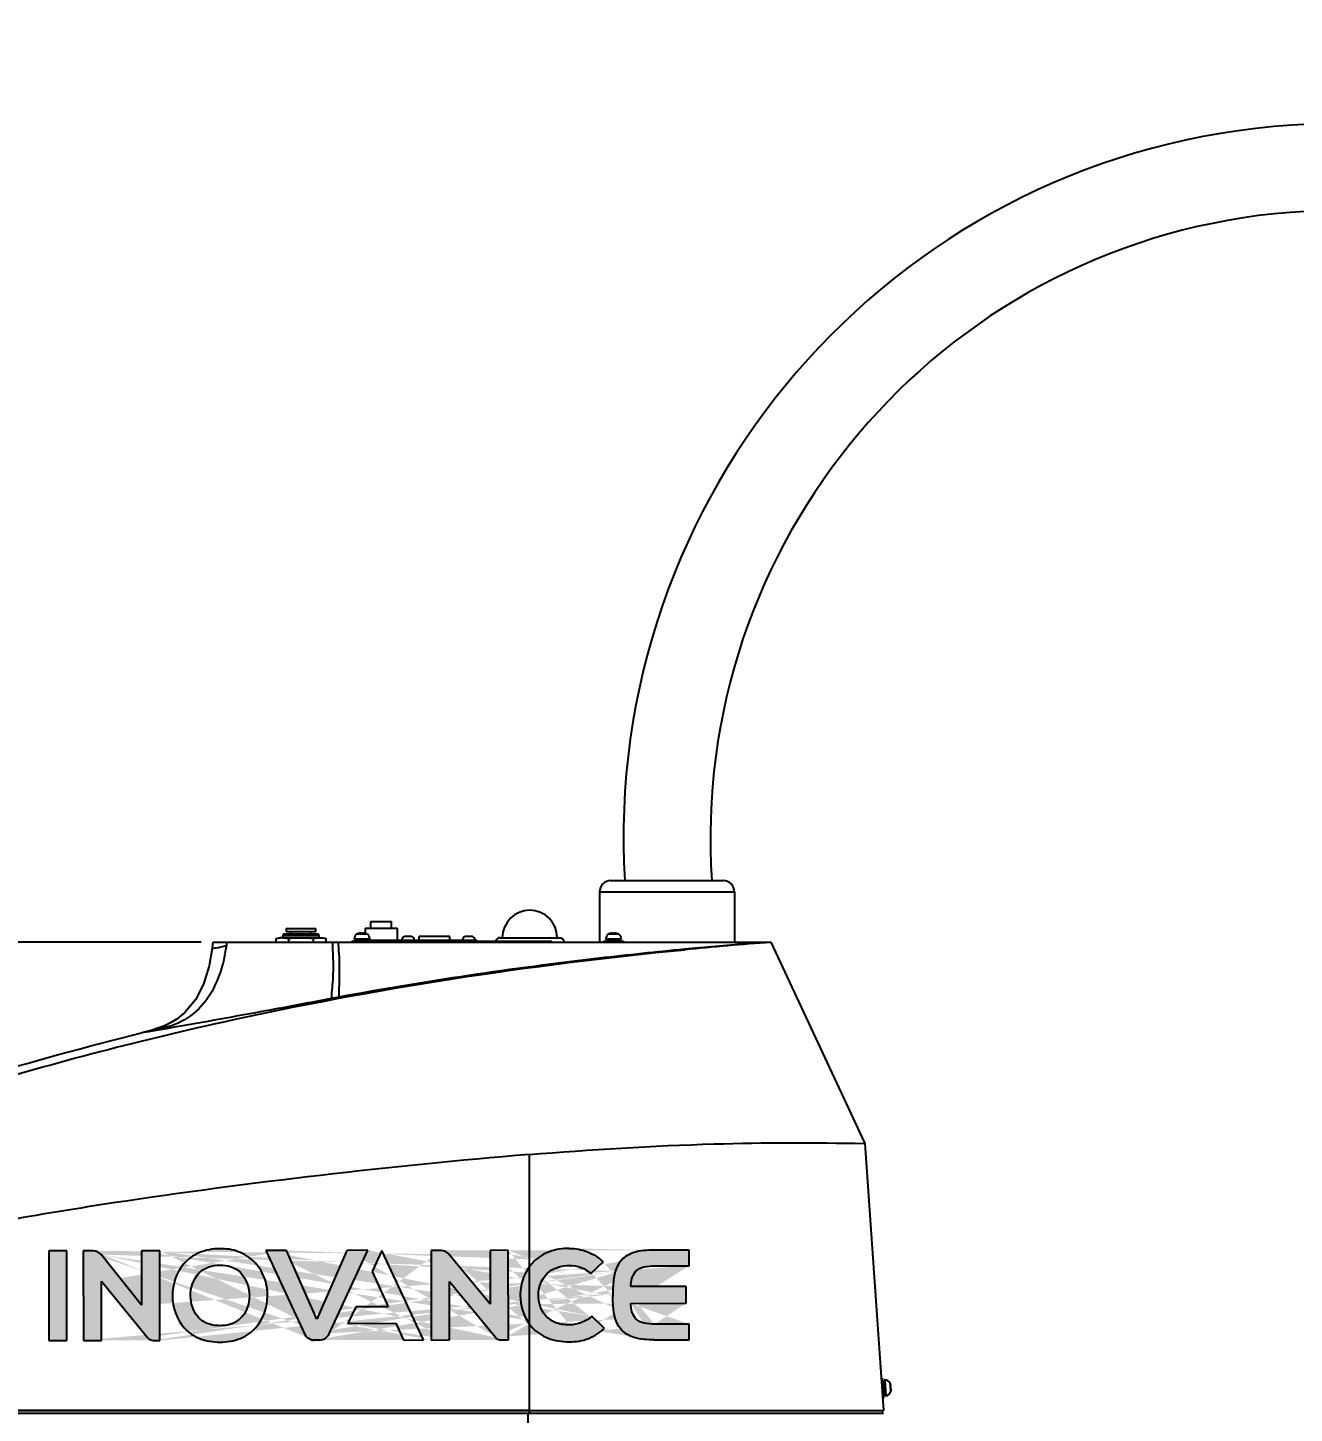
# Model space of a CAD drawing. Header units: millimetres. Extents: x 4086 to 8300, y 123 to 1549.
# Drawn here: x 6724.4 to 6890.5, y 1046.1 to 1227.9 of the extents above; entities that cross this region are included whole.
import ezdxf

# ---------------------------------------------------------------- set-up
doc = ezdxf.new("R2010")
doc.units = ezdxf.units.MM
doc.layers.add('轮廓实线层', color=7, linetype='Continuous', lineweight=30)
doc.styles.add('思源黑', font='SourceHanSansCN-Normal.ttf')
doc.dimstyles.new('尺寸标注_3_10比例', dxfattribs={"dimtxt": 7, "dimasz": 6, "dimexe": 2, "dimexo": 1.5, "dimgap": 1, "dimtad": 1, "dimdec": 1, "dimlfac": 3.333333, "dimdsep": 46, "dimtxsty": '思源黑', "dimcen": 0.09, "dimadec": 0, "dimazin": 0, "dimtp": 0.01, "dimtm": 0.01, "dimtfac": 1, "dimtdec": 1, "dimtofl": 0, "dimtmove": 0, "dimatfit": 3, "dimfxl": 0, "dimtolj": 1, "dimarcsym": 0})

# ---------------------------------------------------------------- blocks, each defined once
blk = doc.blocks.new('*D1620')
at = {"color": 0, "lineweight": -2}
for p, q in [((6747.18, 1107.91), (6617.99, 1107.91)), ((6619.99, 878.56), (6619.99, 1101.91)), ((6934.86, 872.56), (6617.99, 872.56))]:
    blk.add_line(p, q, dxfattribs=at)
at = {"color": 0}
for points in [[(6620.99, 1101.91), (6618.99, 1101.91), (6619.99, 1107.91)], [(6618.99, 878.56), (6620.99, 878.56), (6619.99, 872.56)]]:
    blk.add_solid(points, dxfattribs=at)
at = {"layer": 'Defpoints', "color": 0}
for p in [(6619.99, 1107.91), (6748.68, 1107.91), (6936.36, 872.56)]:
    blk.add_point(p, dxfattribs=at)
at = {"color": 0, "insert": (6615.37, 990.23), "char_height": 7, "attachment_point": 5, "rotation": 90, "style": '思源黑'}
blk.add_mtext('\\A1;784.5', dxfattribs=at)
blk = doc.blocks.new('*D1621')
at = {"color": 0, "lineweight": -2}
for p, q in [((6665.98, 1227.91), (6582.66, 1227.91)), ((6584.66, 878.56), (6584.66, 1221.91)), ((6934.86, 872.56), (6582.66, 872.56))]:
    blk.add_line(p, q, dxfattribs=at)
at = {"color": 0}
for points in [[(6585.66, 1221.91), (6583.66, 1221.91), (6584.66, 1227.91)], [(6583.66, 878.56), (6585.66, 878.56), (6584.66, 872.56)]]:
    blk.add_solid(points, dxfattribs=at)
at = {"layer": 'Defpoints', "color": 0}
for p in [(6584.66, 1227.91), (6667.48, 1227.91), (6936.36, 872.56)]:
    blk.add_point(p, dxfattribs=at)
at = {"color": 0, "insert": (6580.05, 1050.23), "char_height": 7, "attachment_point": 5, "rotation": 90, "style": '思源黑'}
blk.add_mtext('\\A1;\\A1;1181.5', dxfattribs=at)

msp = doc.modelspace()

# ---------------------------------------------------------------- hatches: boundary and pattern name
at = {"layer": '轮廓实线层'}
h = msp.add_hatch(color=256, dxfattribs=at)
h.dxf.hatch_style = 1
edge = h.paths.add_edge_path()
edge.add_spline(control_points=[(6749.639, 1055.447), (6750.543, 1055.448), (6752.302, 1055.716), (6753.787, 1056.737), (6754.336, 1057.353)], knot_values=[0, 0, 0, 0, 0.5227464, 1, 1, 1, 1], degree=3, periodic=0)
edge.add_spline(control_points=[(6754.336, 1057.353), (6755.296, 1058.481), (6755.874, 1060.047), (6755.858, 1061.528)], knot_values=[0, 0, 0, 0, 1, 1, 1, 1], degree=3, periodic=0)
edge.add_spline(control_points=[(6755.858, 1061.528), (6755.879, 1062.349), (6755.592, 1064.028), (6754.646, 1065.44), (6754.065, 1066.031)], knot_values=[0, 0, 0, 0, 0.4978738, 1, 1, 1, 1], degree=3, periodic=0)
edge.add_spline(control_points=[(6754.065, 1066.031), (6753.481, 1066.582), (6752.076, 1067.471), (6750.435, 1067.723), (6749.626, 1067.697)], knot_values=[0, 0, 0, 0, 0.4978692, 1, 1, 1, 1], degree=3, periodic=0)
edge.add_spline(control_points=[(6749.626, 1067.697), (6748.68, 1067.696), (6746.889, 1067.392), (6744.19, 1065.425), (6743.389, 1062.992), (6743.391, 1061.499)], knot_values=[0, 0, 0, 0, 0.291726, 0.5398032, 1, 1, 1, 1], degree=3, periodic=0)
edge.add_spline(control_points=[(6743.391, 1061.499), (6743.358, 1060.015), (6743.943, 1058.435), (6744.917, 1057.316)], knot_values=[0, 0, 0, 0, 1, 1, 1, 1], degree=3, periodic=0)
edge.add_spline(control_points=[(6744.917, 1057.316), (6745.472, 1056.707), (6746.971, 1055.703), (6748.731, 1055.446), (6749.639, 1055.447)], knot_values=[0, 0, 0, 0, 0.4757659, 1, 1, 1, 1], degree=3, periodic=0)
h.paths.add_polyline_path([(6727.164, 1067.425), (6727.176, 1055.671), (6729.541, 1055.639), (6729.541, 1067.428)])
edge = h.paths.add_edge_path()
edge.add_spline(control_points=[(6789.015, 1061.547), (6788.992, 1060.271), (6789.425, 1058.925), (6790.17, 1057.864)], knot_values=[0, 0, 0, 0, 1, 1, 1, 1], degree=3, periodic=0)
edge.add_spline(control_points=[(6795.453, 1055.496), (6794.506, 1055.495), (6792.689, 1055.744), (6791.123, 1056.757), (6790.553, 1057.376)], knot_values=[0, 0, 0, 0, 0.5292965, 1, 1, 1, 1], degree=3, periodic=0)
edge.add_spline(control_points=[(6800.06, 1057.246), (6799.452, 1056.675), (6797.995, 1055.752), (6796.294, 1055.477), (6795.453, 1055.496)], knot_values=[0, 0, 0, 0, 0.4979259, 1, 1, 1, 1], degree=3, periodic=0)
edge.add_line((6811.153, 1065.465), (6806.606, 1065.46))
edge.add_spline(control_points=[(6790.167, 1065.274), (6789.876, 1064.868), (6789.227, 1063.701), (6788.997, 1062.366), (6789.015, 1061.547)], knot_values=[0, 0, 0, 0, 0.3770076, 1, 1, 1, 1], degree=3, periodic=0)
edge.add_spline(control_points=[(6740.139, 1056.033), (6740.312, 1055.816), (6740.612, 1055.677), (6740.889, 1055.678)], knot_values=[0, 0, 0, 0, 1, 1, 1, 1], degree=3, periodic=0)
edge.add_spline(control_points=[(6806.606, 1065.46), (6805.744, 1065.459), (6804.712, 1065.337), (6804.133, 1064.697)], knot_values=[0, 0, 0, 0, 1, 1, 1, 1], degree=3, periodic=0)
edge.add_spline(control_points=[(6785.747, 1056.082), (6785.919, 1055.866), (6786.22, 1055.726), (6786.496, 1055.726)], knot_values=[0, 0, 0, 0, 1, 1, 1, 1], degree=3, periodic=0)
edge.add_arc((6794.918, 1061.191), 5.797, 215.01792, 221.15172)
edge.add_line((6778.62, 1067.472), (6777.31, 1067.47))
edge.add_spline(control_points=[(6806.55, 1067.51), (6805.667, 1067.509), (6804.121, 1067.449), (6801.28, 1065.878), (6801.158, 1063.295), (6801.16, 1061.774)], knot_values=[0, 0, 0, 0, 0.2896031, 0.5009534, 1, 1, 1, 1], degree=3, periodic=0)
edge.add_arc((6795.456, 1061.475), 6.512, 135.56536, 144.31722)
edge.add_spline(control_points=[(6804.139, 1058.558), (6803.674, 1059.07), (6803.537, 1059.841), (6803.495, 1060.532)], knot_values=[0, 0, 0, 0, 1, 1, 1, 1], degree=3, periodic=0)
edge.add_spline(control_points=[(6806.561, 1055.751), (6805.679, 1055.749), (6804.133, 1055.807), (6801.289, 1057.371), (6801.162, 1059.954), (6801.16, 1061.475)], knot_values=[0, 0, 0, 0, 0.2894881, 0.500874, 1, 1, 1, 1], degree=3, periodic=0)
edge.add_spline(control_points=[(6795.44, 1067.746), (6796.259, 1067.749), (6797.912, 1067.451), (6799.316, 1066.525), (6799.897, 1065.957)], knot_values=[0, 0, 0, 0, 0.5022176, 1, 1, 1, 1], degree=3, periodic=0)
edge.add_spline(control_points=[(6806.615, 1057.801), (6805.752, 1057.8), (6804.719, 1057.919), (6804.139, 1058.558)], knot_values=[0, 0, 0, 0, 1, 1, 1, 1], degree=3, periodic=0)
edge.add_spline(control_points=[(6760.758, 1056.461), (6760.902, 1056.148), (6761.342, 1055.822), (6761.818, 1055.712), (6761.957, 1055.712)], knot_values=[0, 0, 0, 0, 0.7113839, 1, 1, 1, 1], degree=3, periodic=0)
edge.add_spline(control_points=[(6803.493, 1062.721), (6803.533, 1063.412), (6803.668, 1064.184), (6804.133, 1064.697)], knot_values=[0, 0, 0, 0, 1, 1, 1, 1], degree=3, periodic=0)
edge.add_spline(control_points=[(6734.054, 1066.927), (6733.815, 1067.228), (6733.397, 1067.424), (6733.013, 1067.423)], knot_values=[0, 0, 0, 0, 1, 1, 1, 1], degree=3, periodic=0)
edge.add_spline(control_points=[(6779.662, 1066.976), (6779.423, 1067.277), (6779.005, 1067.473), (6778.62, 1067.472)], knot_values=[0, 0, 0, 0, 1, 1, 1, 1], degree=3, periodic=0)
edge.add_spline(control_points=[(6762.703, 1055.713), (6763.173, 1055.714), (6763.702, 1056.034), (6763.899, 1056.461)], knot_values=[0, 0, 0, 0, 1, 1, 1, 1], degree=3, periodic=0)
edge.add_line((6731.703, 1067.421), (6731.715, 1055.668))
edge.add_line((6734.101, 1055.668), (6734.101, 1063.449))
edge.add_line((6741.723, 1055.649), (6741.723, 1067.438))
edge.add_line((6763.899, 1056.461), (6769.002, 1067.506))
edge.add_line((6766.274, 1067.45), (6762.333, 1058.466))
edge.add_line((6779.724, 1055.759), (6779.724, 1063.4))
edge.add_line((6777.31, 1067.47), (6777.323, 1055.717))
edge.add_line((6762.333, 1058.466), (6758.349, 1067.458))
edge.add_line((6734.101, 1063.449), (6740.141, 1056.031))
edge.add_line((6739.337, 1060.272), (6734.056, 1066.925))
edge.add_line((6806.562, 1055.751), (6811.161, 1055.758))
edge.add_line((6762.703, 1055.713), (6761.957, 1055.712))
edge.add_line((6733.013, 1067.423), (6731.703, 1067.421))
edge.add_line((6787.444, 1055.727), (6787.431, 1067.498))
edge.add_line((6801.16, 1061.774), (6801.16, 1061.475))
edge.add_line((6769.002, 1067.506), (6766.274, 1067.45))
edge.add_line((6786.496, 1055.726), (6787.444, 1055.727))
edge.add_line((6740.889, 1055.678), (6741.723, 1055.649))
edge.add_line((6810.755, 1062.721), (6803.493, 1062.721))
edge.add_line((6779.724, 1063.4), (6785.747, 1056.082))
edge.add_line((6811.161, 1057.806), (6806.615, 1057.801))
edge.add_line((6810.755, 1060.55), (6810.755, 1062.721))
edge.add_line((6731.715, 1055.668), (6734.101, 1055.668))
edge.add_line((6811.161, 1055.758), (6811.161, 1057.806))
edge.add_line((6803.495, 1060.532), (6810.755, 1060.55))
edge.add_line((6785.041, 1060.419), (6779.662, 1066.976))
edge.add_line((6777.323, 1055.717), (6779.724, 1055.759))
edge.add_line((6755.65, 1067.456), (6760.758, 1056.46))
edge.add_line((6785.041, 1060.419), (6785.041, 1067.487))
edge.add_spline(control_points=[(6795.442, 1065.51), (6794.408, 1065.549), (6793.286, 1065.143), (6792.528, 1064.439)], knot_values=[0, 0, 0, 0, 1, 1, 1, 1], degree=3, periodic=0)
edge.add_line((6811.151, 1067.515), (6811.153, 1065.465))
edge.add_line((6739.337, 1060.272), (6739.337, 1067.438))
edge.add_spline(control_points=[(6792.528, 1064.439), (6791.808, 1063.697), (6791.364, 1062.585), (6791.394, 1061.551)], knot_values=[0, 0, 0, 0, 1, 1, 1, 1], degree=3, periodic=0)
edge.add_line((6785.041, 1067.487), (6787.431, 1067.498))
edge.add_spline(control_points=[(6795.45, 1057.699), (6796.51, 1057.704), (6797.632, 1058.138), (6798.41, 1058.858)], knot_values=[0, 0, 0, 0, 1, 1, 1, 1], degree=3, periodic=0)
edge.add_line((6755.65, 1067.456), (6758.349, 1067.458))
edge.add_line((6799.897, 1065.957), (6798.284, 1064.44))
edge.add_spline(control_points=[(6798.284, 1064.44), (6797.539, 1065.125), (6796.454, 1065.528), (6795.442, 1065.51)], knot_values=[0, 0, 0, 0, 1, 1, 1, 1], degree=3, periodic=0)
edge.add_spline(control_points=[(6790.806, 1066.034), (6791.38, 1066.594), (6792.862, 1067.5), (6794.563, 1067.745), (6795.44, 1067.746)], knot_values=[0, 0, 0, 0, 0.4776739, 1, 1, 1, 1], degree=3, periodic=0)
edge.add_line((6806.55, 1067.51), (6811.151, 1067.515))
edge.add_spline(control_points=[(6791.394, 1061.551), (6791.403, 1060.623), (6791.866, 1059.082), (6793.638, 1057.862), (6794.813, 1057.698), (6795.45, 1057.699)], knot_values=[0, 0, 0, 0, 0.4469687, 0.6932232, 1, 1, 1, 1], degree=3, periodic=0)
edge.add_line((6739.337, 1067.438), (6741.723, 1067.438))
edge.add_line((6798.41, 1058.858), (6800.06, 1057.246))
h.paths.add_polyline_path([(6767.439, 1060.071), (6766.412, 1057.886), (6772.669, 1057.923), (6773.697, 1055.719), (6776.312, 1055.738), (6770.858, 1067.468), (6769.606, 1064.723), (6771.698, 1060.09)])
edge = h.paths.add_edge_path(flags=16)
edge.add_spline(control_points=[(6746.902, 1064.53), (6747.6, 1065.205), (6748.657, 1065.598), (6749.628, 1065.561)], knot_values=[0, 0, 0, 0, 1, 1, 1, 1], degree=3, periodic=0)
edge.add_spline(control_points=[(6749.628, 1065.561), (6750.588, 1065.601), (6751.634, 1065.219), (6752.33, 1064.557)], knot_values=[0, 0, 0, 0, 1, 1, 1, 1], degree=3, periodic=0)
edge.add_spline(control_points=[(6752.33, 1064.557), (6753.079, 1063.765), (6753.529, 1062.584), (6753.479, 1061.495)], knot_values=[0, 0, 0, 0, 1, 1, 1, 1], degree=3, periodic=0)
edge.add_spline(control_points=[(6753.479, 1061.495), (6753.464, 1060.563), (6753.045, 1059.039), (6751.364, 1057.775), (6750.238, 1057.601), (6749.637, 1057.6)], knot_values=[0, 0, 0, 0, 0.4595029, 0.7035407, 1, 1, 1, 1], degree=3, periodic=0)
edge.add_spline(control_points=[(6749.637, 1057.6), (6749.037, 1057.599), (6747.914, 1057.772), (6746.231, 1059.025), (6745.795, 1060.54), (6745.769, 1061.47)], knot_values=[0, 0, 0, 0, 0.2960143, 0.5403758, 1, 1, 1, 1], degree=3, periodic=0)
edge.add_spline(control_points=[(6745.769, 1061.47), (6745.712, 1062.556), (6746.156, 1063.739), (6746.902, 1064.53)], knot_values=[0, 0, 0, 0, 1, 1, 1, 1], degree=3, periodic=0)
h = msp.add_hatch(color=256, dxfattribs=at)
h.dxf.hatch_style = 1
edge = h.paths.add_edge_path()
edge.add_spline(control_points=[(6740.139, 1056.033), (6740.312, 1055.816), (6740.612, 1055.677), (6740.889, 1055.678)], knot_values=[0, 0, 0, 0, 1, 1, 1, 1], degree=3, periodic=0)
edge.add_line((6740.889, 1055.678), (6741.723, 1055.649))
edge.add_line((6741.723, 1055.649), (6741.723, 1067.438))
edge.add_line((6741.723, 1067.438), (6739.337, 1067.438))
edge.add_line((6739.337, 1067.438), (6739.337, 1060.272))
edge.add_line((6739.337, 1060.272), (6734.056, 1066.925))
edge.add_spline(control_points=[(6734.054, 1066.927), (6733.815, 1067.228), (6733.397, 1067.424), (6733.013, 1067.423)], knot_values=[0, 0, 0, 0, 1, 1, 1, 1], degree=3, periodic=0)
edge.add_line((6733.013, 1067.423), (6731.703, 1067.421))
edge.add_line((6731.703, 1067.421), (6731.715, 1055.668))
edge.add_line((6731.715, 1055.668), (6734.101, 1055.668))
edge.add_line((6734.101, 1055.668), (6734.101, 1063.449))
edge.add_line((6734.101, 1063.449), (6740.139, 1056.033))
edge = h.paths.add_edge_path()
edge.add_spline(control_points=[(6760.758, 1056.46), (6760.902, 1056.148), (6761.342, 1055.822), (6761.818, 1055.712), (6761.957, 1055.712)], knot_values=[0.0000084, 0.0000084, 0.0000084, 0.0000084, 0.7113839, 1, 1, 1, 1], degree=3, periodic=0)
edge.add_line((6761.957, 1055.712), (6762.703, 1055.713))
edge.add_spline(control_points=[(6762.703, 1055.713), (6763.173, 1055.714), (6763.702, 1056.034), (6763.899, 1056.461)], knot_values=[0, 0, 0, 0, 1, 1, 1, 1], degree=3, periodic=0)
edge.add_line((6763.899, 1056.461), (6769.002, 1067.506))
edge.add_line((6769.002, 1067.506), (6766.274, 1067.45))
edge.add_line((6766.274, 1067.45), (6762.333, 1058.466))
edge.add_line((6762.333, 1058.466), (6758.349, 1067.458))
edge.add_line((6758.349, 1067.458), (6755.65, 1067.456))
edge.add_line((6755.65, 1067.456), (6760.758, 1056.46))
edge = h.paths.add_edge_path()
edge.add_spline(control_points=[(6779.662, 1066.976), (6779.423, 1067.277), (6779.005, 1067.473), (6778.62, 1067.472)], knot_values=[0.0000021, 0.0000021, 0.0000021, 0.0000021, 1, 1, 1, 1], degree=3, periodic=0)
edge.add_line((6778.62, 1067.472), (6777.31, 1067.47))
edge.add_line((6777.31, 1067.47), (6777.323, 1055.717))
edge.add_line((6777.323, 1055.717), (6779.724, 1055.759))
edge.add_line((6779.724, 1055.759), (6779.724, 1063.4))
edge.add_line((6779.724, 1063.4), (6785.747, 1056.082))
edge.add_spline(control_points=[(6785.747, 1056.082), (6785.919, 1055.866), (6786.22, 1055.726), (6786.496, 1055.726)], knot_values=[0, 0, 0, 0, 1, 1, 1, 1], degree=3, periodic=0)
edge.add_line((6786.496, 1055.726), (6787.444, 1055.727))
edge.add_line((6787.444, 1055.727), (6787.431, 1067.498))
edge.add_line((6787.431, 1067.498), (6785.041, 1067.487))
edge.add_line((6785.041, 1067.487), (6785.041, 1060.419))
edge.add_line((6785.041, 1060.419), (6779.662, 1066.976))
edge = h.paths.add_edge_path()
edge.add_spline(control_points=[(6790.553, 1057.376), (6791.123, 1056.757), (6792.689, 1055.744), (6794.506, 1055.495), (6795.453, 1055.496)], knot_values=[0, 0, 0, 0, 0.4707035, 1, 1, 1, 1], degree=3, periodic=0)
edge.add_spline(control_points=[(6795.453, 1055.496), (6796.294, 1055.477), (6797.995, 1055.752), (6799.452, 1056.675), (6800.06, 1057.246)], knot_values=[0, 0, 0, 0, 0.5020741, 1, 1, 1, 1], degree=3, periodic=0)
edge.add_line((6800.06, 1057.246), (6798.41, 1058.858))
edge.add_spline(control_points=[(6798.41, 1058.858), (6797.632, 1058.138), (6796.51, 1057.704), (6795.45, 1057.699)], knot_values=[0, 0, 0, 0, 1, 1, 1, 1], degree=3, periodic=0)
edge.add_spline(control_points=[(6795.45, 1057.699), (6794.813, 1057.698), (6793.638, 1057.862), (6791.866, 1059.082), (6791.403, 1060.623), (6791.394, 1061.551)], knot_values=[0, 0, 0, 0, 0.3067768, 0.5530313, 1, 1, 1, 1], degree=3, periodic=0)
edge.add_spline(control_points=[(6791.394, 1061.551), (6791.364, 1062.585), (6791.808, 1063.697), (6792.528, 1064.439)], knot_values=[0, 0, 0, 0, 1, 1, 1, 1], degree=3, periodic=0)
edge.add_spline(control_points=[(6792.528, 1064.439), (6793.286, 1065.143), (6794.408, 1065.549), (6795.442, 1065.51)], knot_values=[0, 0, 0, 0, 1, 1, 1, 1], degree=3, periodic=0)
edge.add_spline(control_points=[(6795.442, 1065.51), (6796.454, 1065.528), (6797.539, 1065.125), (6798.284, 1064.44)], knot_values=[0, 0, 0, 0, 1, 1, 1, 1], degree=3, periodic=0)
edge.add_line((6798.284, 1064.44), (6799.897, 1065.957))
edge.add_spline(control_points=[(6799.897, 1065.957), (6799.316, 1066.525), (6797.912, 1067.451), (6796.259, 1067.749), (6795.44, 1067.746)], knot_values=[0, 0, 0, 0, 0.4977824, 1, 1, 1, 1], degree=3, periodic=0)
edge.add_spline(control_points=[(6795.44, 1067.746), (6794.563, 1067.745), (6792.862, 1067.5), (6791.38, 1066.594), (6790.806, 1066.034)], knot_values=[0, 0, 0, 0, 0.5223261, 1, 1, 1, 1], degree=3, periodic=0)
edge.add_arc((6795.456, 1061.475), 6.512, 135.56536, 144.31688)
edge.add_line((6790.166, 1065.273), (6790.17, 1057.864))
edge.add_arc((6794.918, 1061.191), 5.797, 215.01792, 221.15172)
edge = h.paths.add_edge_path()
edge.add_spline(control_points=[(6790.166, 1065.273), (6789.876, 1064.868), (6789.227, 1063.701), (6788.997, 1062.366), (6789.015, 1061.547)], knot_values=[0.0000874, 0.0000874, 0.0000874, 0.0000874, 0.3770076, 1, 1, 1, 1], degree=3, periodic=0)
edge.add_spline(control_points=[(6789.015, 1061.547), (6788.992, 1060.271), (6789.425, 1058.925), (6790.17, 1057.864)], knot_values=[0, 0, 0, 0, 0.9999826, 0.9999826, 0.9999826, 0.9999826], degree=3, periodic=0)
edge.add_line((6790.17, 1057.864), (6790.166, 1065.273))
edge = h.paths.add_edge_path()
edge.add_spline(control_points=[(6801.16, 1061.475), (6801.162, 1059.954), (6801.289, 1057.371), (6804.133, 1055.807), (6805.679, 1055.749), (6806.561, 1055.751)], knot_values=[0, 0, 0, 0, 0.499126, 0.7105119, 1, 1, 1, 1], degree=3, periodic=0)
edge.add_line((6806.562, 1055.751), (6811.161, 1055.758))
edge.add_line((6811.161, 1055.758), (6811.161, 1057.806))
edge.add_line((6811.161, 1057.806), (6806.615, 1057.801))
edge.add_spline(control_points=[(6806.615, 1057.801), (6805.752, 1057.8), (6804.719, 1057.919), (6804.139, 1058.558)], knot_values=[0, 0, 0, 0, 1, 1, 1, 1], degree=3, periodic=0)
edge.add_spline(control_points=[(6804.139, 1058.558), (6803.674, 1059.07), (6803.537, 1059.841), (6803.495, 1060.532)], knot_values=[0, 0, 0, 0, 1, 1, 1, 1], degree=3, periodic=0)
edge.add_line((6803.495, 1060.532), (6810.755, 1060.55))
edge.add_line((6810.755, 1060.55), (6810.755, 1062.721))
edge.add_line((6810.755, 1062.721), (6803.493, 1062.721))
edge.add_spline(control_points=[(6803.493, 1062.721), (6803.533, 1063.412), (6803.668, 1064.184), (6804.133, 1064.697)], knot_values=[0, 0, 0, 0, 1, 1, 1, 1], degree=3, periodic=0)
edge.add_spline(control_points=[(6804.133, 1064.697), (6804.712, 1065.337), (6805.744, 1065.459), (6806.606, 1065.46)], knot_values=[0, 0, 0, 0, 1, 1, 1, 1], degree=3, periodic=0)
edge.add_line((6806.606, 1065.46), (6811.153, 1065.465))
edge.add_line((6811.153, 1065.465), (6811.151, 1067.515))
edge.add_line((6811.151, 1067.515), (6806.55, 1067.51))
edge.add_spline(control_points=[(6806.55, 1067.51), (6805.667, 1067.509), (6804.121, 1067.449), (6801.28, 1065.878), (6801.158, 1063.295), (6801.16, 1061.774)], knot_values=[0, 0, 0, 0, 0.2896031, 0.5009534, 1, 1, 1, 1], degree=3, periodic=0)
edge.add_line((6801.16, 1061.774), (6801.16, 1061.475))

# ---------------------------------------------------------------- linework, layer by layer
for p, q in [((6799.405, 1114.505), (6799.405, 1107.906)), ((6799.405, 1114.505), (6817.105, 1114.505)), ((6800.905, 1116.005), (6815.605, 1116.005)), ((6817.105, 1114.505), (6817.105, 1107.906)), ((6758.039, 1109), (6757.855, 1108.816)), ((6758.039, 1109), (6762.471, 1109)), ((6758.305, 1109.72), (6758.305, 1109.27)), ((6758.305, 1109.72), (6762.205, 1109.72)), ((6762.205, 1109.27), (6758.305, 1109.27)), ((6758.913, 1109.27), (6758.913, 1109)), ((6761.598, 1109), (6761.598, 1109.27)), ((6762.205, 1109.27), (6762.205, 1109.72)), ((6762.655, 1108.816), (6762.471, 1109)), ((6767.73, 1109.05), (6767.663, 1109.024)), ((6767.663, 1109.024), (6768.113, 1109.024)), ((6767.73, 1109.05), (6767.73, 1109.044)), ((6768.113, 1109.129), (6768.113, 1109.044)), ((6768.113, 1109.024), (6768.164, 1109.021)), ((6768.164, 1109.021), (6768.24, 1109.024)), ((6768.24, 1109.024), (6768.315, 1109.021)), ((6768.315, 1109.021), (6768.368, 1109.024)), ((6768.368, 1109.044), (6768.368, 1109.129)), ((6768.368, 1109.024), (6768.473, 1109.024)), ((6768.473, 1109.024), (6768.81, 1109.024)), ((6768.655, 1109.75), (6768.655, 1109.074)), ((6768.655, 1109.75), (6772.855, 1109.75)), ((6768.817, 1109.024), (6768.75, 1109.05)), ((6768.75, 1109.044), (6768.75, 1109.049)), ((6768.81, 1109.024), (6768.817, 1109.024)), ((6769.405, 1109.75), (6769.405, 1110.65)), ((6769.405, 1110.65), (6772.105, 1110.65)), ((6772.105, 1109.75), (6772.105, 1110.65)), ((6772.855, 1109.75), (6772.855, 1108.205)), ((6800.73, 1109.05), (6800.663, 1109.024)), ((6800.663, 1109.024), (6801.113, 1109.024)), ((6800.73, 1109.05), (6800.73, 1109.044)), ((6801.113, 1109.128), (6801.113, 1109.044)), ((6801.113, 1109.024), (6801.164, 1109.021)), ((6801.164, 1109.021), (6801.24, 1109.024)), ((6801.24, 1109.024), (6801.315, 1109.021)), ((6801.315, 1109.021), (6801.368, 1109.024)), ((6801.368, 1109.044), (6801.368, 1109.128)), ((6801.368, 1109.024), (6801.473, 1109.024)), ((6801.473, 1109.024), (6801.81, 1109.024)), ((6801.817, 1109.024), (6801.75, 1109.05)), ((6801.75, 1109.044), (6801.75, 1109.049)), ((6801.81, 1109.024), (6801.817, 1109.024)), ((6748.647, 1107.599), (6748.597, 1107.081)), ((6748.675, 1107.907), (6748.647, 1107.599)), ((6748.678, 1107.907), (6821.868, 1107.906)), ((6750.497, 1107.906), (6750.497, 1107.473)), ((6756.964, 1108.387), (6756.964, 1107.906)), ((6757.787, 1108.505), (6762.723, 1108.505)), ((6757.855, 1108.816), (6757.855, 1108.505)), ((6757.855, 1108.816), (6762.655, 1108.816)), ((6758.61, 1108.387), (6758.61, 1107.906)), ((6761.9, 1107.906), (6761.9, 1108.387)), ((6762.655, 1108.505), (6762.655, 1108.816)), ((6763.546, 1107.906), (6763.546, 1108.387)), ((6766.935, 1108.056), (6766.935, 1107.906)), ((6766.936, 1108.056), (6769.545, 1108.056)), ((6767.22, 1108.359), (6767.22, 1108.269)), ((6767.22, 1108.359), (6769.26, 1108.359)), ((6769.26, 1108.269), (6767.22, 1108.269)), ((6767.456, 1108.269), (6767.456, 1108.056)), ((6769.025, 1108.269), (6769.025, 1108.056)), ((6769.025, 1108.205), (6775.202, 1108.205)), ((6769.26, 1108.359), (6769.26, 1108.269)), ((6769.494, 1108.056), (6769.494, 1108.205)), ((6769.545, 1108.056), (6769.545, 1107.906)), ((6772.428, 1107.906), (6772.428, 1108.205)), ((6773.69, 1107.906), (6773.69, 1108.205)), ((6773.69, 1108.055), (6775.063, 1108.055)), ((6773.845, 1108.7), (6774.745, 1108.7)), ((6773.907, 1107.906), (6773.907, 1108.055)), ((6774.98, 1108.055), (6774.98, 1107.906)), ((6775.075, 1108.055), (6775.075, 1107.906)), ((6775.075, 1108.055), (6781.465, 1108.055)), ((6775.225, 1107.906), (6775.225, 1108.205)), ((6775.225, 1108.205), (6783.145, 1108.205)), ((6775.735, 1108.205), (6775.735, 1108.655)), ((6779.755, 1108.655), (6775.735, 1108.655)), ((6779.755, 1108.205), (6779.755, 1108.655)), ((6781.315, 1108.205), (6781.315, 1107.905)), ((6781.535, 1108.055), (6792.975, 1108.055)), ((6781.795, 1108.7), (6782.695, 1108.7)), ((6781.984, 1107.905), (6781.984, 1108.055)), ((6786.355, 1108.505), (6794.154, 1108.505)), ((6792.526, 1108.055), (6792.526, 1107.905)), ((6799.935, 1108.056), (6799.935, 1107.906)), ((6799.936, 1108.056), (6802.545, 1108.056)), ((6800.22, 1108.359), (6800.22, 1108.269)), ((6800.22, 1108.359), (6802.26, 1108.359)), ((6802.26, 1108.269), (6800.22, 1108.269)), ((6800.456, 1108.269), (6800.456, 1108.056)), ((6802.025, 1108.269), (6802.025, 1108.056)), ((6802.26, 1108.359), (6802.26, 1108.269)), ((6802.545, 1108.056), (6802.545, 1107.906)), ((6819.197, 1107.727), (6810.56, 1106.992)), ((6816.595, 1107.519), (6816.083, 1107.476)), ((6817.363, 1107.581), (6816.595, 1107.519)), ((6817.511, 1107.594), (6817.363, 1107.581)), ((6820.001, 1107.786), (6819.197, 1107.727)), ((6820.606, 1107.828), (6820.001, 1107.786)), ((6821.074, 1107.858), (6820.606, 1107.828)), ((6821.474, 1107.882), (6821.074, 1107.858)), ((6821.869, 1107.904), (6821.474, 1107.882)), ((6821.868, 1107.905), (6834.178, 1081.506)), ((6765.222, 1106.569), (6765.228, 1106.406)), ((6745.019, 1098.677), (6743.795, 1097.707)), ((6742.483, 1096.995), (6741.793, 1096.718)), ((6743.795, 1097.707), (6742.348, 1096.936)), ((6739.354, 1096.02), (6739.354, 1096.02)), ((6790.159, 1080.053), (6790.176, 1046.106)), ((6834.178, 1081.506), (6836.629, 1046.465)), ((6729.541, 1067.428), (6727.164, 1067.425)), ((6727.164, 1067.425), (6727.176, 1055.671)), ((6729.541, 1055.639), (6729.541, 1067.428)), ((6733.013, 1067.423), (6731.703, 1067.421)), ((6731.703, 1067.421), (6731.715, 1055.668)), ((6739.337, 1067.438), (6739.337, 1060.272)), ((6741.723, 1067.438), (6739.337, 1067.438)), ((6741.723, 1055.649), (6741.723, 1067.438)), ((6758.349, 1067.458), (6755.65, 1067.456)), ((6755.65, 1067.456), (6760.758, 1056.46)), ((6762.333, 1058.466), (6758.349, 1067.458)), ((6766.274, 1067.45), (6762.333, 1058.466)), ((6763.899, 1056.461), (6769.002, 1067.506)), ((6769.002, 1067.506), (6766.274, 1067.45)), ((6770.858, 1067.468), (6769.606, 1064.723)), ((6776.312, 1055.738), (6770.858, 1067.468)), ((6778.62, 1067.472), (6777.31, 1067.47)), ((6777.31, 1067.47), (6777.323, 1055.717)), ((6787.431, 1067.498), (6785.041, 1067.487)), ((6785.041, 1067.487), (6785.041, 1060.419)), ((6787.444, 1055.727), (6787.431, 1067.498)), ((6811.151, 1067.515), (6806.55, 1067.51)), ((6811.153, 1065.465), (6811.151, 1067.515)), ((6739.337, 1060.272), (6734.056, 1066.925)), ((6785.041, 1060.419), (6779.662, 1066.976)), ((6798.284, 1064.44), (6799.897, 1065.957)), ((6806.606, 1065.46), (6811.153, 1065.465)), ((6769.606, 1064.723), (6771.698, 1060.09)), ((6734.101, 1055.668), (6734.101, 1063.449)), ((6734.101, 1063.449), (6740.141, 1056.031)), ((6779.724, 1055.759), (6779.724, 1063.4)), ((6779.724, 1063.4), (6785.747, 1056.082)), ((6801.16, 1061.774), (6801.16, 1061.475)), ((6810.755, 1062.721), (6803.493, 1062.721)), ((6810.755, 1060.55), (6810.755, 1062.721)), ((6767.439, 1060.071), (6766.412, 1057.886)), ((6771.698, 1060.09), (6767.439, 1060.071)), ((6803.495, 1060.532), (6810.755, 1060.55)), ((6800.06, 1057.246), (6798.41, 1058.858)), ((6766.412, 1057.886), (6772.669, 1057.923)), ((6772.669, 1057.923), (6773.697, 1055.719)), ((6811.161, 1057.806), (6806.615, 1057.801)), ((6811.161, 1055.758), (6811.161, 1057.806)), ((6727.176, 1055.671), (6729.541, 1055.639)), ((6731.715, 1055.668), (6734.101, 1055.668)), ((6740.889, 1055.678), (6741.723, 1055.649)), ((6762.703, 1055.713), (6761.957, 1055.712)), ((6773.697, 1055.719), (6776.312, 1055.738)), ((6777.323, 1055.717), (6779.724, 1055.759)), ((6786.496, 1055.726), (6787.444, 1055.727)), ((6806.562, 1055.751), (6811.161, 1055.758)), ((6836.482, 1050.711), (6836.332, 1050.7)), ((6836.482, 1050.71), (6836.664, 1048.108)), ((6836.731, 1050.207), (6836.518, 1050.192)), ((6836.804, 1050.448), (6836.714, 1050.441)), ((6836.857, 1048.406), (6836.714, 1050.441)), ((6836.804, 1050.448), (6836.946, 1048.413)), ((6837.498, 1050.052), (6837.53, 1049.604)), ((6837.529, 1049.987), (6837.498, 1050.052)), ((6837.529, 1049.987), (6837.523, 1049.987)), ((6837.53, 1049.604), (6837.53, 1049.553)), ((6837.53, 1049.553), (6837.538, 1049.477)), ((6837.538, 1049.477), (6837.54, 1049.402)), ((6837.54, 1049.402), (6837.547, 1049.349)), ((6837.547, 1049.349), (6837.578, 1048.908)), ((6837.634, 1049.611), (6837.55, 1049.605)), ((6837.567, 1049.351), (6837.651, 1049.357)), ((6836.664, 1048.107), (6836.514, 1048.097)), ((6836.84, 1048.641), (6836.628, 1048.626)), ((6836.946, 1048.413), (6836.857, 1048.406)), ((6837.579, 1048.901), (6837.6, 1048.97)), ((6837.599, 1048.97), (6837.6, 1048.97)), ((6651.853, 1046.107), (6836.653, 1046.106)), ((6682.204, 1046.467), (6790.175, 1046.466)), ((6790.176, 1046.461), (6682.241, 1046.462)), ((6790.024, 1028.294), (6790.024, 1046.107)), ((6790.176, 1046.466), (6790.176, 1046.461)), ((6790.176, 1046.466), (6836.486, 1046.465)), ((6790.176, 1046.461), (6836.479, 1046.454)), ((6836.479, 1046.455), (6836.503, 1046.106)), ((6836.486, 1046.465), (6836.629, 1046.465))]:
    msp.add_line(p, q)
for points in [[(6748.597, 1107.081), (6748.196, 1104.812), (6747.467, 1102.418), (6746.402, 1100.342), (6745.019, 1098.677)], [(6742.348, 1096.936), (6740.722, 1096.377), (6739.354, 1096.02)], [(6744.008, 1097.851), (6743.233, 1097.367), (6742.483, 1096.995)]]:
    msp.add_lwpolyline(points)
for centre, radius, start, end in [((6896.355, 1121.513), 93.811, 7.05681, 183.3724), ((6896.41, 1121.466), 82.461, 8.06681, 183.78853), ((6800.905, 1114.505), 1.5, 90, 180), ((6815.605, 1114.505), 1.5, 0, 90), ((6790.255, 1108.505), 3.6, 0, 180), ((6767.94, 1108.359), 0.72, 112.61986, 180), ((6768.24, 1107.639), 1.495, 94.89378, 109.95213), ((6768.24, 1107.639), 1.411, 84.81427, 95.18573), ((6768.24, 1107.639), 1.495, 70.04787, 85.10622), ((6768.54, 1108.359), 0.72, 0, 67.38014), ((6800.94, 1108.359), 0.72, 112.61986, 180), ((6801.24, 1107.639), 1.495, 94.89378, 109.95213), ((6801.24, 1107.639), 1.411, 84.81427, 95.18573), ((6801.24, 1107.639), 1.495, 70.04787, 85.10622), ((6801.54, 1108.359), 0.72, 0, 67.38014), ((6723.244, 1111.933), 27.615, 349.48617, 350.70588), ((6757.789, 1105.782), 2.723, 90.03588, 95.753), ((6526.943, 1097.644), 238.446, 2.14511, 2.46667), ((6774.295, 1107.919), 0.902, 119.93834, 161.48285), ((6774.295, 1107.919), 0.902, 18.51715, 60.06166), ((6775.225, 1108.055), 0.15, 90, 180), ((6781.315, 1108.055), 0.15, 0, 90), ((6781.534, 1107.905), 0.15, 90, 180), ((6782.245, 1107.919), 0.902, 119.93834, 161.48285), ((6782.245, 1107.919), 0.902, 18.51715, 60.06166), ((6783.145, 1108.055), 0.15, 0, 90), ((6786.355, 1107.905), 0.6, 90, 165.30117), ((6792.976, 1107.905), 0.15, 0, 90), ((6794.155, 1107.905), 0.6, 0, 90), ((6857.597, 605.417), 503.772, 94.72686, 95.35683), ((6864.651, 546.78), 562.754, 94.36002, 95.5147), ((6724.748, 1111.654), 26.085, 348.20302, 349.48604), ((6844.635, 674.366), 433.677, 100.54958, 100.68667), ((6795.456, 1061.475), 6.512, 135.56536, 144.31722), ((6794.918, 1061.191), 5.797, 215.01792, 221.15172), ((6836.854, 1049.729), 0.72, 26.61947, 93.9996), ((6836.157, 1049.38), 1.495, 8.89338, 23.95173), ((6836.157, 1049.38), 1.411, 358.81387, 9.18534), ((6836.157, 1049.38), 1.495, 344.04747, 359.10582), ((6836.896, 1049.131), 0.72, 273.9996, 341.37974)]:
    msp.add_arc(centre, radius, start, end)
for points, knots in [([(6748.597, 1107.082), (6748.758, 1107.134), (6749.405, 1107.209), (6750.03, 1107.371), (6750.497, 1107.473)], [0, 0, 0, 0, 0.2613822, 1, 1, 1, 1]), ([(6764.353, 1107.906), (6764.389, 1107.186), (6764.446, 1105.938), (6764.47, 1104.182), (6764.418, 1102.695), (6764.266, 1101.488), (6764.249, 1100.777), (6764.215, 1100.522)], [0, 0, 0, 0, 0.292507, 0.5067068, 0.7123295, 0.8955792, 1, 1, 1, 1]), ([(6773.907, 1108.055), (6773.907, 1108.067), (6773.908, 1108.093), (6773.91, 1108.119), (6773.912, 1108.132)], [0, 0, 0, 0, 0.4888651, 1, 1, 1, 1]), ([(6773.912, 1108.132), (6773.915, 1108.149), (6773.912, 1108.194), (6773.947, 1108.175), (6773.951, 1108.166)], [0, 0, 0, 0, 0.6477925, 1, 1, 1, 1]), ([(6775.008, 1108.189), (6775.001, 1108.182), (6774.991, 1108.163), (6774.988, 1108.142), (6774.988, 1108.13)], [0, 0, 0, 0, 0.4386883, 1, 1, 1, 1]), ([(6774.988, 1108.13), (6774.988, 1108.123), (6774.989, 1108.108), (6774.993, 1108.093), (6774.995, 1108.085)], [0, 0, 0, 0, 0.4656987, 1, 1, 1, 1]), ([(6775.036, 1108.205), (6775.031, 1108.205), (6775.02, 1108.201), (6775.012, 1108.194), (6775.008, 1108.189)], [0, 0, 0, 0, 0.4368188, 1, 1, 1, 1]), ([(6781.532, 1108.185), (6781.529, 1108.185), (6781.521, 1108.179), (6781.518, 1108.171), (6781.515, 1108.166)], [0, 0, 0, 0, 0.3490933, 1, 1, 1, 1]), ([(6781.554, 1108.132), (6781.552, 1108.145), (6781.549, 1108.161), (6781.539, 1108.185), (6781.532, 1108.185)], [0, 0, 0, 0, 0.6566249, 1, 1, 1, 1]), ([(6781.56, 1108.055), (6781.56, 1108.067), (6781.558, 1108.093), (6781.556, 1108.119), (6781.554, 1108.132)], [0, 0, 0, 0, 0.4888651, 1, 1, 1, 1]), ([(6782.578, 1108.205), (6782.594, 1108.205), (6782.633, 1108.164), (6782.627, 1108.114), (6782.619, 1108.085)], [0, 0, 0, 0, 0.3502492, 1, 1, 1, 1]), ([(6820.958, 1107.851), (6820.693, 1107.834), (6819.543, 1107.757), (6818.395, 1107.665), (6817.511, 1107.594)], [0, 0, 0, 0, 0.2308133, 1, 1, 1, 1]), ([(6715.574, 1088.373), (6726.903, 1091.861), (6758.182, 1100.069), (6790.216, 1104.964), (6810.57, 1106.93)], [0, 0, 0, 0, 0.3669668, 1, 1, 1, 1]), ([(6750.283, 1106.321), (6749.773, 1103.881), (6748.409, 1100.105), (6744.221, 1097.067), (6741.743, 1096.51), (6740.52, 1096.21)], [0, 0, 0, 0, 0.4980119, 0.7483939, 1, 1, 1, 1]), ([(6765.228, 1106.406), (6765.249, 1105.819), (6765.286, 1104.674), (6765.276, 1103.273), (6765.244, 1102.237), (6765.208, 1101.573), (6765.227, 1101.083), (6765.199, 1100.797), (6765.235, 1100.713)], [0, 0, 0, 0, 0.3094422, 0.6034165, 0.7373415, 0.8561675, 0.9516769, 1, 1, 1, 1]), ([(6810.566, 1106.99), (6806.836, 1106.636), (6791.664, 1105.021), (6776.551, 1102.82), (6765.235, 1100.713)], [0, 0, 0, 0, 0.2455664, 1, 1, 1, 1]), ([(6764.209, 1100.521), (6761.871, 1100.08), (6753.987, 1098.579), (6746.087, 1097.158), (6740.52, 1096.21)], [0, 0, 0, 0, 0.2963593, 1, 1, 1, 1]), ([(6710.476, 1087.814), (6712.839, 1088.576), (6722.392, 1091.559), (6732.051, 1094.202), (6739.354, 1096.02)], [0, 0, 0, 0, 0.2480488, 1, 1, 1, 1]), ([(6740.52, 1096.21), (6740.207, 1096.157), (6740.129, 1096.152), (6739.281, 1095.998), (6739.354, 1096.02)], [0, 0, 0, 0, 0.8050264, 1, 1, 1, 1]), ([(6790.159, 1080.053), (6781.027, 1079.307), (6762.818, 1077.448), (6740.148, 1074.486), (6724.385, 1071.91), (6715.422, 1070.289), (6706.508, 1068.494), (6695.406, 1066.174), (6686.582, 1064.081), (6682.201, 1062.949)], [0, 0, 0, 0, 0.2512147, 0.5017127, 0.6266659, 0.6890709, 0.7514313, 0.8759381, 1, 1, 1, 1]), ([(6790.159, 1080.054), (6798.239, 1080.709), (6812.905, 1081.629), (6827.598, 1081.643), (6834.176, 1081.509)], [0, 0, 0, 0, 0.5519849, 1, 1, 1, 1]), ([(6749.626, 1067.697), (6748.68, 1067.696), (6746.889, 1067.392), (6744.19, 1065.425), (6743.389, 1062.992), (6743.391, 1061.499)], [0, 0, 0, 0, 0.291726, 0.5398032, 1, 1, 1, 1]), ([(6754.065, 1066.031), (6753.481, 1066.582), (6752.076, 1067.471), (6750.435, 1067.723), (6749.626, 1067.697)], [0, 0, 0, 0, 0.4978692, 1, 1, 1, 1]), ([(6795.44, 1067.746), (6794.563, 1067.745), (6792.862, 1067.5), (6791.38, 1066.594), (6790.806, 1066.034)], [0, 0, 0, 0, 0.5223261, 1, 1, 1, 1]), ([(6795.44, 1067.746), (6796.259, 1067.749), (6797.912, 1067.451), (6799.316, 1066.525), (6799.897, 1065.957)], [0, 0, 0, 0, 0.5022176, 1, 1, 1, 1]), ([(6806.55, 1067.51), (6805.667, 1067.509), (6804.121, 1067.449), (6801.28, 1065.878), (6801.158, 1063.295), (6801.16, 1061.774)], [0, 0, 0, 0, 0.2896031, 0.5009534, 1, 1, 1, 1]), ([(6755.858, 1061.528), (6755.879, 1062.349), (6755.592, 1064.028), (6754.646, 1065.44), (6754.065, 1066.031)], [0, 0, 0, 0, 0.4978738, 1, 1, 1, 1]), ([(6790.167, 1065.274), (6789.876, 1064.868), (6789.227, 1063.701), (6788.997, 1062.366), (6789.015, 1061.547)], [0, 0, 0, 0, 0.3770076, 1, 1, 1, 1]), ([(6749.637, 1057.6), (6749.037, 1057.599), (6747.914, 1057.772), (6746.231, 1059.025), (6745.795, 1060.54), (6745.769, 1061.47)], [0, 0, 0, 0, 0.2960143, 0.5403758, 1, 1, 1, 1]), ([(6753.479, 1061.495), (6753.464, 1060.563), (6753.045, 1059.039), (6751.364, 1057.775), (6750.238, 1057.601), (6749.637, 1057.6)], [0, 0, 0, 0, 0.4595029, 0.7035407, 1, 1, 1, 1]), ([(6795.45, 1057.699), (6794.813, 1057.698), (6793.638, 1057.862), (6791.866, 1059.082), (6791.403, 1060.623), (6791.394, 1061.551)], [0, 0, 0, 0, 0.3067768, 0.5530313, 1, 1, 1, 1]), ([(6806.561, 1055.751), (6805.679, 1055.749), (6804.133, 1055.807), (6801.289, 1057.371), (6801.162, 1059.954), (6801.16, 1061.475)], [0, 0, 0, 0, 0.2894881, 0.500874, 1, 1, 1, 1]), ([(6744.917, 1057.316), (6745.472, 1056.707), (6746.971, 1055.703), (6748.731, 1055.446), (6749.639, 1055.447)], [0, 0, 0, 0, 0.4757659, 1, 1, 1, 1]), ([(6749.639, 1055.447), (6750.543, 1055.448), (6752.302, 1055.716), (6753.787, 1056.737), (6754.336, 1057.353)], [0, 0, 0, 0, 0.5227464, 1, 1, 1, 1]), ([(6760.758, 1056.461), (6760.902, 1056.148), (6761.342, 1055.822), (6761.818, 1055.712), (6761.957, 1055.712)], [0, 0, 0, 0, 0.7113839, 1, 1, 1, 1]), ([(6790.553, 1057.376), (6791.123, 1056.757), (6792.689, 1055.744), (6794.506, 1055.495), (6795.453, 1055.496)], [0, 0, 0, 0, 0.4707035, 1, 1, 1, 1]), ([(6795.453, 1055.496), (6796.294, 1055.477), (6797.995, 1055.752), (6799.452, 1056.675), (6800.06, 1057.246)], [0, 0, 0, 0, 0.5020741, 1, 1, 1, 1])]:
    msp.add_open_spline(points, degree=3, knots=knots)
for points in [[(6756.964, 1108.387), (6757.145, 1108.435), (6757.329, 1108.473), (6757.516, 1108.491)], [(6757.787, 1108.505), (6758.064, 1108.505), (6758.342, 1108.459), (6758.61, 1108.387)], [(6758.61, 1108.387), (6759.155, 1108.46), (6759.705, 1108.505), (6760.255, 1108.505)], [(6760.255, 1108.505), (6760.805, 1108.505), (6761.355, 1108.46), (6761.9, 1108.387)], [(6761.9, 1108.387), (6762.168, 1108.459), (6762.446, 1108.505), (6762.723, 1108.505)], [(6762.723, 1108.505), (6763, 1108.505), (6763.278, 1108.459), (6763.546, 1108.387)], [(6734.054, 1066.927), (6733.815, 1067.228), (6733.397, 1067.424), (6733.013, 1067.423)], [(6779.662, 1066.976), (6779.423, 1067.277), (6779.005, 1067.473), (6778.62, 1067.472)], [(6746.902, 1064.53), (6747.6, 1065.205), (6748.657, 1065.598), (6749.628, 1065.561)], [(6749.628, 1065.561), (6750.588, 1065.601), (6751.634, 1065.219), (6752.33, 1064.557)], [(6792.528, 1064.439), (6793.286, 1065.143), (6794.408, 1065.549), (6795.442, 1065.51)], [(6795.442, 1065.51), (6796.454, 1065.528), (6797.539, 1065.125), (6798.284, 1064.44)], [(6804.133, 1064.697), (6804.712, 1065.337), (6805.744, 1065.459), (6806.606, 1065.46)], [(6745.769, 1061.47), (6745.712, 1062.556), (6746.156, 1063.739), (6746.902, 1064.53)], [(6752.33, 1064.557), (6753.079, 1063.765), (6753.529, 1062.584), (6753.479, 1061.495)], [(6791.394, 1061.551), (6791.364, 1062.585), (6791.808, 1063.697), (6792.528, 1064.439)], [(6803.493, 1062.721), (6803.533, 1063.412), (6803.668, 1064.184), (6804.133, 1064.697)], [(6743.391, 1061.499), (6743.358, 1060.015), (6743.943, 1058.435), (6744.917, 1057.316)], [(6754.336, 1057.353), (6755.296, 1058.481), (6755.874, 1060.047), (6755.858, 1061.528)], [(6789.015, 1061.547), (6788.992, 1060.271), (6789.425, 1058.925), (6790.17, 1057.864)], [(6804.139, 1058.558), (6803.674, 1059.07), (6803.537, 1059.841), (6803.495, 1060.532)], [(6798.41, 1058.858), (6797.632, 1058.138), (6796.51, 1057.704), (6795.45, 1057.699)], [(6806.615, 1057.801), (6805.752, 1057.8), (6804.719, 1057.919), (6804.139, 1058.558)], [(6762.703, 1055.713), (6763.173, 1055.714), (6763.702, 1056.034), (6763.899, 1056.461)], [(6740.139, 1056.033), (6740.312, 1055.816), (6740.612, 1055.677), (6740.889, 1055.678)], [(6785.747, 1056.082), (6785.919, 1055.866), (6786.22, 1055.726), (6786.496, 1055.726)]]:
    msp.add_open_spline(points, degree=3)

# ---------------------------------------------------------------- dimensions: what is measured, and where the dimension line sits
dim = msp.add_linear_dim(base=(6584.662, 1227.906), p1=(6936.355, 872.556), p2=(6667.48, 1227.906), angle=90, text='\\A1;1181.5', dimstyle='尺寸标注_3_10比例', override={"dimtxsty": '思源黑'})
dim.commit()
dim.dimension.update_dxf_attribs({"geometry": '*D1621', "text_midpoint": (6580.046, 1050.231)})
dim = msp.add_linear_dim(base=(6619.987, 1107.907), p1=(6936.355, 872.556), p2=(6748.678, 1107.907), angle=90, dimstyle='尺寸标注_3_10比例')
dim.commit()
dim.dimension.update_dxf_attribs({"geometry": '*D1620', "text_midpoint": (6615.37, 990.231)})

doc.saveas('drawing.dxf')
